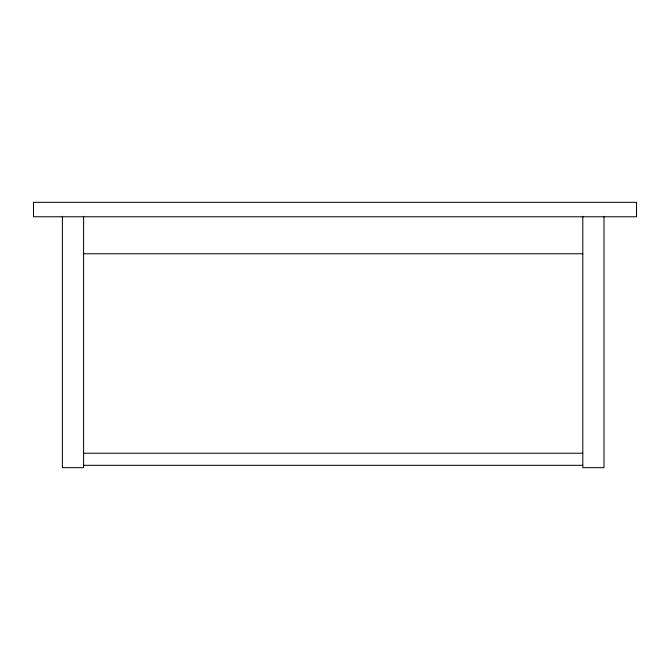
<?xml version="1.0" encoding="UTF-8"?>
<svg xmlns="http://www.w3.org/2000/svg" width="670" height="670" viewBox="0 0 670 670"><rect width="100%" height="100%" fill="white"/><g stroke="black" fill="none" stroke-linecap="round" stroke-linejoin="round"><path stroke-width="1" d="M83.591 253.763L582.799 253.763M83.591 453.23L582.799 453.23M83.591 465.323L582.799 465.323M604.005 216.284L604.005 467.668L582.799 467.668L582.799 216.284M83.591 216.284L83.591 467.668L62.385 467.668L62.385 216.284M636.5 202.332L33.5 202.332L33.5 216.77L636.5 216.77L636.5 202.332"/></g></svg>
